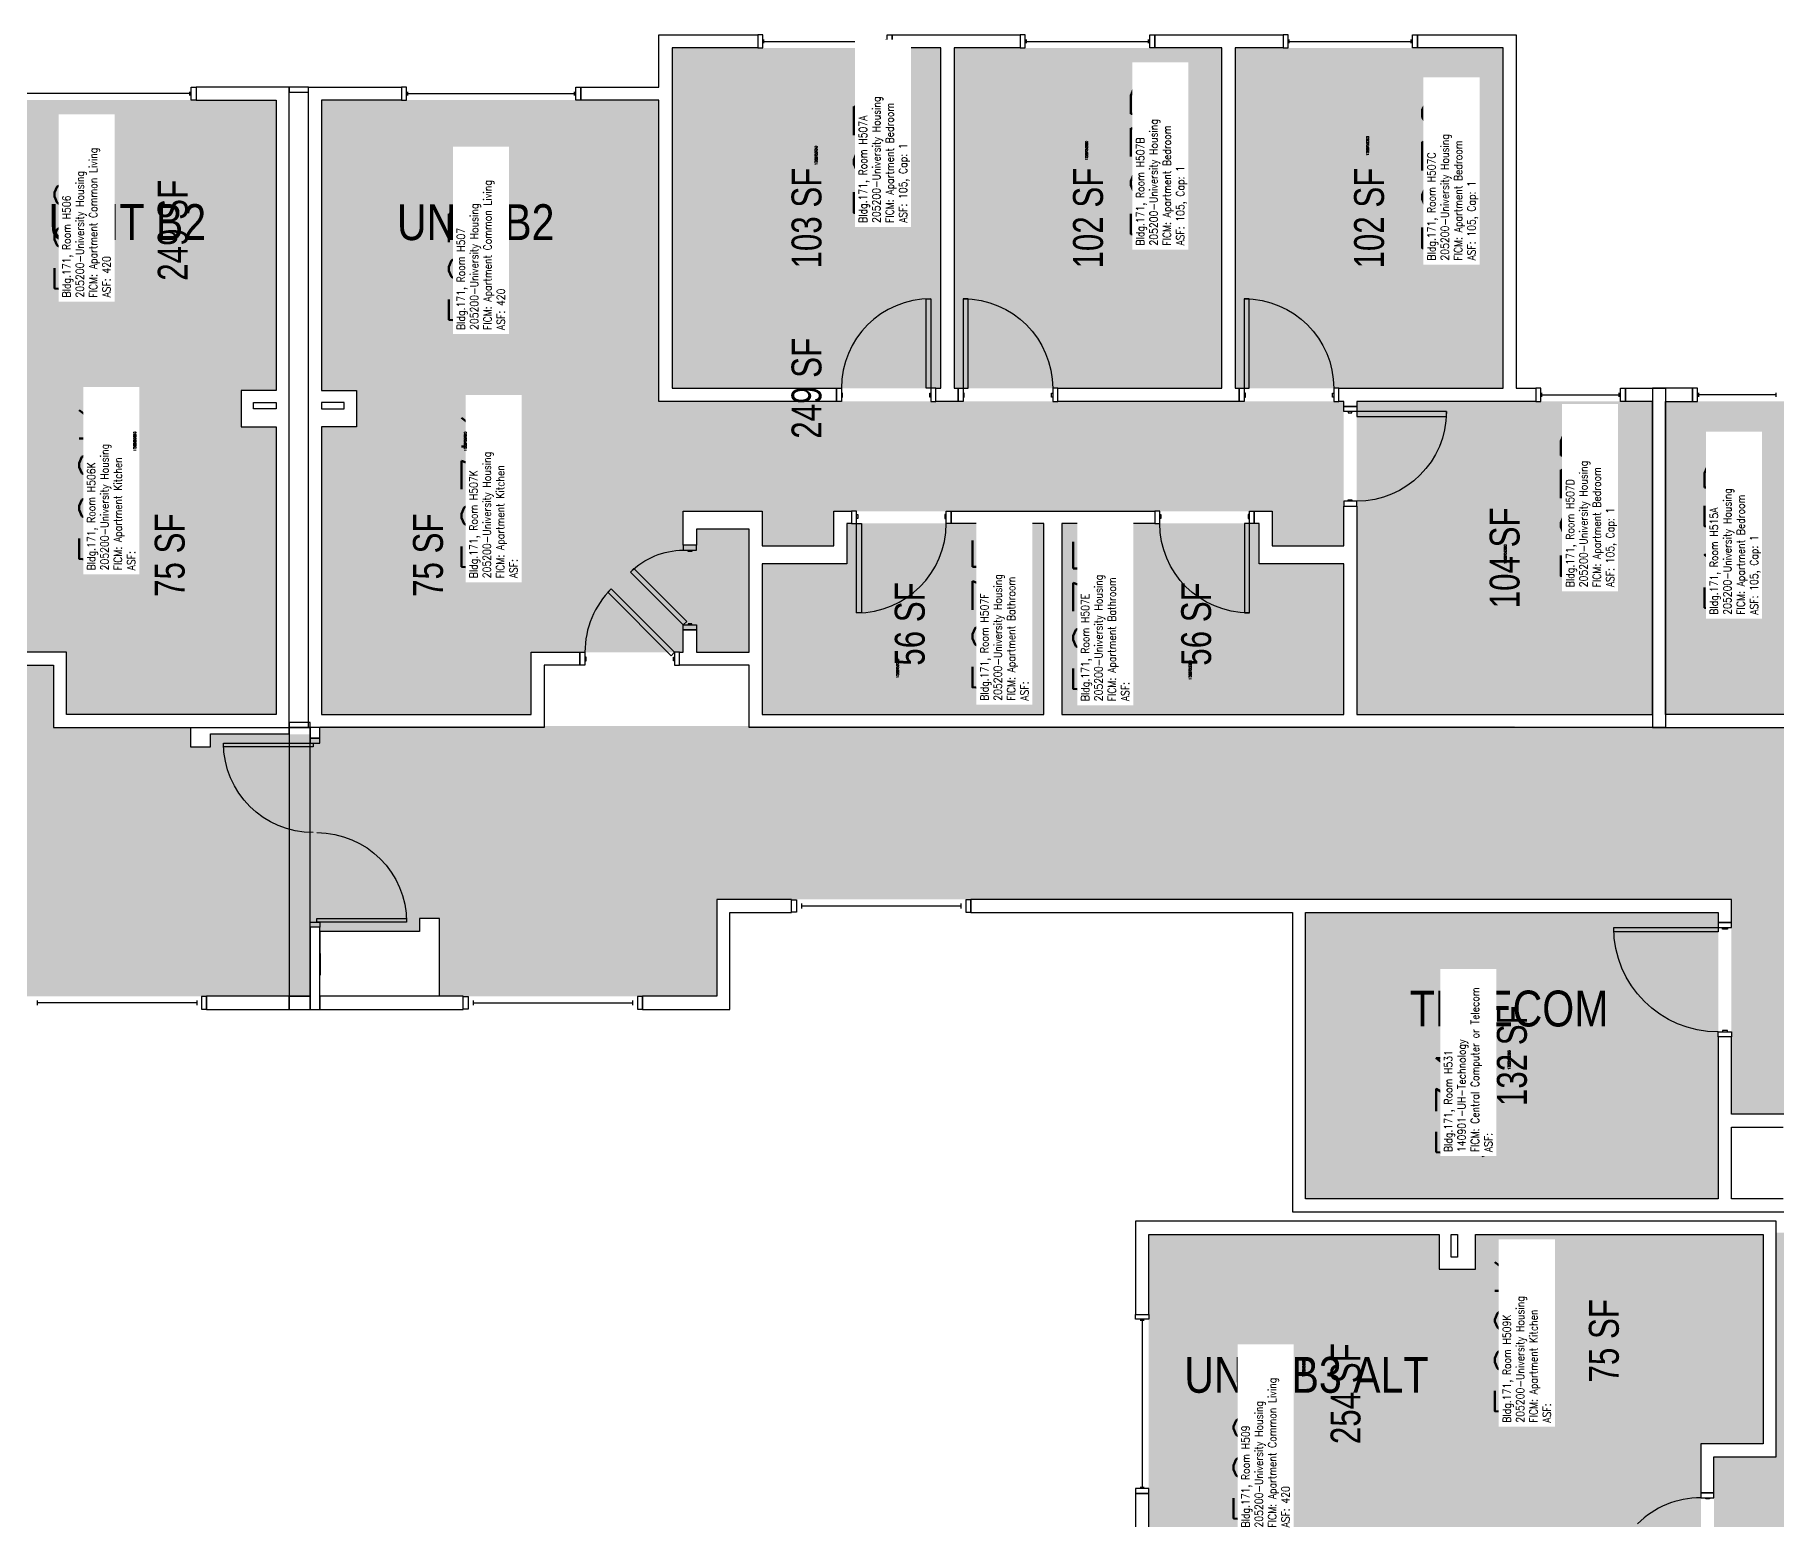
# Model space of a CAD drawing. Header units: inches. Extents: x -105 to 3698, y -798 to 1624.
# Drawn here: x 666 to 1365, y 1028 to 1624 of the extents above; entities that cross this region are included whole.
import ezdxf
from ezdxf.enums import TextEntityAlignment as Align

# ---------------------------------------------------------------- set-up
doc = ezdxf.new("R2010")
doc.units = ezdxf.units.IN
doc.header["$LTSCALE"] = 96
doc.header["$MEASUREMENT"] = 0
for name, color, linetype in [('A-AREA-IDEN', 1, 'Continuous'), ('A-DOOR', 2, 'Continuous'), ('A-GLAZ', 1, 'Continuous'), ('A-IDEN-RNUM', 7, 'Continuous'), ('A-IDEN-SNUM', 4, 'Continuous'), ('A-IDEN-VNUM', 4, 'Continuous'), ('A-WALL', 5, 'Continuous'), ('AREA-TEXT', 3, 'Continuous'), ('Rooms-Category-Color', 7, 'Continuous'), ('Rooms-College-Color', 7, 'Continuous'), ('Rooms-Department-Color', 7, 'Continuous'), ('Rooms-Division-Color', 7, 'Continuous'), ('Rooms-Information', 7, 'Continuous')]:
    doc.layers.add(name, color=color, linetype=linetype)
doc.styles.add('AREA', font='arial.ttf', dxfattribs={"width": 0.75, "height": 12})
doc.styles.add('ROOMSNUMBER', font='txt.shx', dxfattribs={"height": 0.03})
doc.styles.add('ROOMVNUMBER', font='simplex.shx', dxfattribs={"width": 0.85})
doc.styles.get("Standard").update_dxf_attribs({"font": 'ARIALN.TTF'})

msp = doc.modelspace()

# ---------------------------------------------------------------- hatches: boundary and pattern name
at = {"layer": 'Rooms-Category-Color', "true_color": 0x728ef3}
for points in [[(1029.75, 1618.76), (921.75, 1618.76), (921.75, 1482.01), (1029.75, 1482.01), (1029.74, 1618.32)], [(1142.62, 1618.76), (1035, 1618.76), (1034.99, 1482.02), (1142.62, 1482.01), (1142.61, 1618.32)], [(1147.87, 1618.76), (1255.5, 1618.76), (1255.5, 1482.01), (1147.86, 1482.02), (1147.86, 1618.32)], [(352.25, 1476.75), (627.25, 1476.75), (627.25, 1597.75), (762.75, 1597.75), (762.75, 1481.12), (678.61, 1481.12), (678.61, 1376), (617.48, 1376), (617.48, 1384.95), (612.23, 1384.95), (612.23, 1376), (591.03, 1376), (591.03, 1425.37), (612.23, 1425.37), (612.23, 1418.95), (617.48, 1418.95), (617.48, 1432.62), (585.78, 1432.62), (585.78, 1418.75), (557.03, 1418.75), (557.03, 1432.62), (381, 1432.62), (381, 1418.75), (352.25, 1418.75)], [(1191.5, 1476.75), (916.5, 1476.75), (916.5, 1597.75), (781, 1597.75), (781, 1481.12), (865.14, 1481.12), (865.14, 1376), (926.27, 1376), (926.27, 1384.95), (931.52, 1384.95), (931.52, 1376), (952.72, 1376), (952.72, 1425.37), (931.52, 1425.37), (931.52, 1418.95), (926.27, 1418.95), (926.27, 1432.62), (957.97, 1432.62), (957.97, 1418.75), (986.72, 1418.75), (986.72, 1432.62), (1162.75, 1432.62), (1162.75, 1418.75), (1191.5, 1418.75)], [(762.75, 1466.5), (762.75, 1351), (678.61, 1351), (678.61, 1481.12), (748.75, 1481.12), (748.75, 1466.5)], [(781, 1466.5), (781, 1351), (865.14, 1351), (865.14, 1481.12), (795, 1481.12), (795, 1466.5)], [(1315.49, 1351.01), (1315.5, 1476.76), (1196.75, 1476.76), (1196.75, 1351.01)], [(1320.76, 1351.01), (1320.75, 1476.76), (1439.5, 1476.76), (1439.5, 1351.01)], [(1071.1, 1351.01), (957.97, 1351.01), (957.97, 1411.51), (991.97, 1411.51), (991.97, 1427.76), (1071.11, 1427.76)], [(1157.49, 1427.76), (1078.36, 1427.76), (1078.36, 1351.01), (1191.49, 1351.01), (1191.5, 1411.51), (1157.5, 1411.51)], [(1234.19, 731.63), (1234.19, 1006.63), (1113.19, 1006.63), (1113.19, 1142.13), (1229.81, 1142.13), (1229.81, 1057.98), (1334.94, 1057.98), (1334.94, 996.86), (1325.99, 996.86), (1325.99, 991.61), (1334.94, 991.61), (1334.94, 970.41), (1285.56, 970.41), (1285.56, 991.61), (1291.99, 991.61), (1291.99, 996.86), (1278.31, 996.86), (1278.31, 965.16), (1292.19, 965.16), (1292.19, 936.41), (1282.31, 936.41), (1282.31, 760.38), (1292.19, 760.38), (1292.19, 731.63)], [(1244.44, 1142.13), (1359.94, 1142.13), (1359.94, 1057.98), (1229.81, 1057.98), (1229.81, 1128.13), (1244.44, 1128.13)]]:
    msp.add_hatch(color=171, dxfattribs=at).paths.add_polyline_path(points)
at = {"layer": 'Rooms-Category-Color', "true_color": 0xadadad}
for points in [[(2434.81, 1302.06), (2431.28, 1305.6), (2404.37, 1332.5), (2404.37, 1345.75), (2041.22, 1345.75), (2041.22, 1370.75), (1958.89, 1370.75), (1958.89, 1345.75), (1868.87, 1345.75), (1868.87, 1341.5), (1864.87, 1341.5), (1864.87, 1343.19), (1824.87, 1343.19), (1824.87, 1338), (1816.87, 1338), (1816.87, 1346.37), (1766, 1346.37), (1765.86, 1370.75), (1683.53, 1370.75), (1683.53, 1346.37), (1376.12, 1346.37), (1376.12, 1345.76), (1260.12, 1345.76), (1260.12, 1346.37), (780.37, 1346.37), (780.37, 1341.5), (776.37, 1341.5), (776.37, 1342.96), (736.38, 1342.96), (736.38, 1338), (728.38, 1338), (728.38, 1345.75), (673.36, 1345.75), (673.36, 1370.75), (591.03, 1370.75), (591.03, 1345.75), (233.3, 1345.75), (233.5, 1285.75), (632.97, 1285.75), (632.97, 1237.75), (768, 1237.75), (776.37, 1237.75), (776.37, 1265.5), (780.37, 1265.5), (780.37, 1263.75), (820.37, 1263.75), (820.37, 1269), (828.37, 1269), (828.37, 1237.75), (939.72, 1237.75), (939.72, 1276.67), (1347.19, 1276.67), (1347.19, 1190.38), (1378.69, 1190.38), (1378.69, 1188), (1373.19, 1188), (1373.19, 1151.12), (1373.19, 1146.75), (1375.19, 1146.75), (1375.19, 1142.75), (1451.19, 1142.75), (1451.19, 1146.75), (1453.11, 1146.75), (1453.19, 1151.12), (1453.19, 1188), (1447.69, 1188), (1447.69, 1190.38), (1479.65, 1190.38), (1479.65, 1209.17), (1484.9, 1209.17), (1484.9, 1255.17), (1479.65, 1255.17), (1479.65, 1276.67), (1571.65, 1276.67), (1571.65, 1261.25), (1860.5, 1261.25), (1864.87, 1261.25), (1864.87, 1265.5), (1868.87, 1265.5), (1868.87, 1263.75), (1908.87, 1263.75), (1908.87, 1269), (1916.87, 1269), (1916.87, 1260.62), (2047.49, 1260.62), (2133.48, 1260.64), (2169.48, 1260.64), (2348.97, 1260.62), (2386.31, 1260.62), (2392.39, 1259.63)], [(1461.19, 1142.75), (1365.19, 1142.75), (1365.19, 1052.73), (1340.19, 1052.73), (1340.19, 970.41), (1365.19, 970.41), (1365.19, 603), (1461.19, 603), (1461.19, 970.41), (1486.19, 970.41), (1486.19, 1052.73), (1461.19, 1052.73)]]:
    msp.add_hatch(color=253, dxfattribs=at).paths.add_polyline_path(points)
at = {"layer": 'Rooms-Category-Color', "true_color": 0xe3c5e1}
msp.add_hatch(color=254, dxfattribs=at).paths.add_polyline_path([(1176.19, 1271.42), (1341.94, 1271.42), (1341.94, 1156.38), (1176.19, 1156.38)])
at = {"layer": 'Rooms-College-Color', "true_color": 0xadadad}
for points in [[(1029.75, 1618.76), (921.75, 1618.76), (921.75, 1482.01), (1029.75, 1482.01), (1029.74, 1618.32)], [(1142.62, 1618.76), (1035, 1618.76), (1034.99, 1482.02), (1142.62, 1482.01), (1142.61, 1618.32)], [(1147.87, 1618.76), (1255.5, 1618.76), (1255.5, 1482.01), (1147.86, 1482.02), (1147.86, 1618.32)], [(352.25, 1476.75), (627.25, 1476.75), (627.25, 1597.75), (762.75, 1597.75), (762.75, 1481.12), (678.61, 1481.12), (678.61, 1376), (617.48, 1376), (617.48, 1384.95), (612.23, 1384.95), (612.23, 1376), (591.03, 1376), (591.03, 1425.37), (612.23, 1425.37), (612.23, 1418.95), (617.48, 1418.95), (617.48, 1432.62), (585.78, 1432.62), (585.78, 1418.75), (557.03, 1418.75), (557.03, 1432.62), (381, 1432.62), (381, 1418.75), (352.25, 1418.75)], [(1191.5, 1476.75), (916.5, 1476.75), (916.5, 1597.75), (781, 1597.75), (781, 1481.12), (865.14, 1481.12), (865.14, 1376), (926.27, 1376), (926.27, 1384.95), (931.52, 1384.95), (931.52, 1376), (952.72, 1376), (952.72, 1425.37), (931.52, 1425.37), (931.52, 1418.95), (926.27, 1418.95), (926.27, 1432.62), (957.97, 1432.62), (957.97, 1418.75), (986.72, 1418.75), (986.72, 1432.62), (1162.75, 1432.62), (1162.75, 1418.75), (1191.5, 1418.75)], [(762.75, 1466.5), (762.75, 1351), (678.61, 1351), (678.61, 1481.12), (748.75, 1481.12), (748.75, 1466.5)], [(781, 1466.5), (781, 1351), (865.14, 1351), (865.14, 1481.12), (795, 1481.12), (795, 1466.5)], [(1315.49, 1351.01), (1315.5, 1476.76), (1196.75, 1476.76), (1196.75, 1351.01)], [(1320.76, 1351.01), (1320.75, 1476.76), (1439.5, 1476.76), (1439.5, 1351.01)], [(1071.1, 1351.01), (957.97, 1351.01), (957.97, 1411.51), (991.97, 1411.51), (991.97, 1427.76), (1071.11, 1427.76)], [(1157.49, 1427.76), (1078.36, 1427.76), (1078.36, 1351.01), (1191.49, 1351.01), (1191.5, 1411.51), (1157.5, 1411.51)], [(2434.81, 1302.06), (2431.28, 1305.6), (2404.37, 1332.5), (2404.37, 1345.75), (2041.22, 1345.75), (2041.22, 1370.75), (1958.89, 1370.75), (1958.89, 1345.75), (1868.87, 1345.75), (1868.87, 1341.5), (1864.87, 1341.5), (1864.87, 1343.19), (1824.87, 1343.19), (1824.87, 1338), (1816.87, 1338), (1816.87, 1346.37), (1766, 1346.37), (1765.86, 1370.75), (1683.53, 1370.75), (1683.53, 1346.37), (1376.12, 1346.37), (1376.12, 1345.76), (1260.12, 1345.76), (1260.12, 1346.37), (780.37, 1346.37), (780.37, 1341.5), (776.37, 1341.5), (776.37, 1342.96), (736.38, 1342.96), (736.38, 1338), (728.38, 1338), (728.38, 1345.75), (673.36, 1345.75), (673.36, 1370.75), (591.03, 1370.75), (591.03, 1345.75), (233.3, 1345.75), (233.5, 1285.75), (632.97, 1285.75), (632.97, 1237.75), (768, 1237.75), (776.37, 1237.75), (776.37, 1265.5), (780.37, 1265.5), (780.37, 1263.75), (820.37, 1263.75), (820.37, 1269), (828.37, 1269), (828.37, 1237.75), (939.72, 1237.75), (939.72, 1276.67), (1347.19, 1276.67), (1347.19, 1190.38), (1378.69, 1190.38), (1378.69, 1188), (1373.19, 1188), (1373.19, 1151.12), (1373.19, 1146.75), (1375.19, 1146.75), (1375.19, 1142.75), (1451.19, 1142.75), (1451.19, 1146.75), (1453.11, 1146.75), (1453.19, 1151.12), (1453.19, 1188), (1447.69, 1188), (1447.69, 1190.38), (1479.65, 1190.38), (1479.65, 1209.17), (1484.9, 1209.17), (1484.9, 1255.17), (1479.65, 1255.17), (1479.65, 1276.67), (1571.65, 1276.67), (1571.65, 1261.25), (1860.5, 1261.25), (1864.87, 1261.25), (1864.87, 1265.5), (1868.87, 1265.5), (1868.87, 1263.75), (1908.87, 1263.75), (1908.87, 1269), (1916.87, 1269), (1916.87, 1260.62), (2047.49, 1260.62), (2133.48, 1260.64), (2169.48, 1260.64), (2348.97, 1260.62), (2386.31, 1260.62), (2392.39, 1259.63)], [(1176.19, 1271.42), (1341.94, 1271.42), (1341.94, 1156.38), (1176.19, 1156.38)], [(1234.19, 731.63), (1234.19, 1006.63), (1113.19, 1006.63), (1113.19, 1142.13), (1229.81, 1142.13), (1229.81, 1057.98), (1334.94, 1057.98), (1334.94, 996.86), (1325.99, 996.86), (1325.99, 991.61), (1334.94, 991.61), (1334.94, 970.41), (1285.56, 970.41), (1285.56, 991.61), (1291.99, 991.61), (1291.99, 996.86), (1278.31, 996.86), (1278.31, 965.16), (1292.19, 965.16), (1292.19, 936.41), (1282.31, 936.41), (1282.31, 760.38), (1292.19, 760.38), (1292.19, 731.63)], [(1244.44, 1142.13), (1359.94, 1142.13), (1359.94, 1057.98), (1229.81, 1057.98), (1229.81, 1128.13), (1244.44, 1128.13)], [(1461.19, 1142.75), (1365.19, 1142.75), (1365.19, 1052.73), (1340.19, 1052.73), (1340.19, 970.41), (1365.19, 970.41), (1365.19, 603), (1461.19, 603), (1461.19, 970.41), (1486.19, 970.41), (1486.19, 1052.73), (1461.19, 1052.73)]]:
    msp.add_hatch(color=253, dxfattribs=at).paths.add_polyline_path(points)
at = {"layer": 'Rooms-Department-Color', "true_color": 0x604aed}
for points in [[(1029.75, 1618.76), (921.75, 1618.76), (921.75, 1482.01), (1029.75, 1482.01), (1029.74, 1618.32)], [(1142.62, 1618.76), (1035, 1618.76), (1034.99, 1482.02), (1142.62, 1482.01), (1142.61, 1618.32)], [(1147.87, 1618.76), (1255.5, 1618.76), (1255.5, 1482.01), (1147.86, 1482.02), (1147.86, 1618.32)], [(352.25, 1476.75), (627.25, 1476.75), (627.25, 1597.75), (762.75, 1597.75), (762.75, 1481.12), (678.61, 1481.12), (678.61, 1376), (617.48, 1376), (617.48, 1384.95), (612.23, 1384.95), (612.23, 1376), (591.03, 1376), (591.03, 1425.37), (612.23, 1425.37), (612.23, 1418.95), (617.48, 1418.95), (617.48, 1432.62), (585.78, 1432.62), (585.78, 1418.75), (557.03, 1418.75), (557.03, 1432.62), (381, 1432.62), (381, 1418.75), (352.25, 1418.75)], [(1191.5, 1476.75), (916.5, 1476.75), (916.5, 1597.75), (781, 1597.75), (781, 1481.12), (865.14, 1481.12), (865.14, 1376), (926.27, 1376), (926.27, 1384.95), (931.52, 1384.95), (931.52, 1376), (952.72, 1376), (952.72, 1425.37), (931.52, 1425.37), (931.52, 1418.95), (926.27, 1418.95), (926.27, 1432.62), (957.97, 1432.62), (957.97, 1418.75), (986.72, 1418.75), (986.72, 1432.62), (1162.75, 1432.62), (1162.75, 1418.75), (1191.5, 1418.75)], [(762.75, 1466.5), (762.75, 1351), (678.61, 1351), (678.61, 1481.12), (748.75, 1481.12), (748.75, 1466.5)], [(781, 1466.5), (781, 1351), (865.14, 1351), (865.14, 1481.12), (795, 1481.12), (795, 1466.5)], [(1315.49, 1351.01), (1315.5, 1476.76), (1196.75, 1476.76), (1196.75, 1351.01)], [(1320.76, 1351.01), (1320.75, 1476.76), (1439.5, 1476.76), (1439.5, 1351.01)], [(1071.1, 1351.01), (957.97, 1351.01), (957.97, 1411.51), (991.97, 1411.51), (991.97, 1427.76), (1071.11, 1427.76)], [(1157.49, 1427.76), (1078.36, 1427.76), (1078.36, 1351.01), (1191.49, 1351.01), (1191.5, 1411.51), (1157.5, 1411.51)], [(1176.19, 1271.42), (1341.94, 1271.42), (1341.94, 1156.38), (1176.19, 1156.38)], [(1234.19, 731.63), (1234.19, 1006.63), (1113.19, 1006.63), (1113.19, 1142.13), (1229.81, 1142.13), (1229.81, 1057.98), (1334.94, 1057.98), (1334.94, 996.86), (1325.99, 996.86), (1325.99, 991.61), (1334.94, 991.61), (1334.94, 970.41), (1285.56, 970.41), (1285.56, 991.61), (1291.99, 991.61), (1291.99, 996.86), (1278.31, 996.86), (1278.31, 965.16), (1292.19, 965.16), (1292.19, 936.41), (1282.31, 936.41), (1282.31, 760.38), (1292.19, 760.38), (1292.19, 731.63)], [(1244.44, 1142.13), (1359.94, 1142.13), (1359.94, 1057.98), (1229.81, 1057.98), (1229.81, 1128.13), (1244.44, 1128.13)]]:
    msp.add_hatch(color=173, dxfattribs=at).paths.add_polyline_path(points)
at = {"layer": 'Rooms-Department-Color', "true_color": 0xacacac}
for points in [[(2434.81, 1302.06), (2431.28, 1305.6), (2404.37, 1332.5), (2404.37, 1345.75), (2041.22, 1345.75), (2041.22, 1370.75), (1958.89, 1370.75), (1958.89, 1345.75), (1868.87, 1345.75), (1868.87, 1341.5), (1864.87, 1341.5), (1864.87, 1343.19), (1824.87, 1343.19), (1824.87, 1338), (1816.87, 1338), (1816.87, 1346.37), (1766, 1346.37), (1765.86, 1370.75), (1683.53, 1370.75), (1683.53, 1346.37), (1376.12, 1346.37), (1376.12, 1345.76), (1260.12, 1345.76), (1260.12, 1346.37), (780.37, 1346.37), (780.37, 1341.5), (776.37, 1341.5), (776.37, 1342.96), (736.38, 1342.96), (736.38, 1338), (728.38, 1338), (728.38, 1345.75), (673.36, 1345.75), (673.36, 1370.75), (591.03, 1370.75), (591.03, 1345.75), (233.3, 1345.75), (233.5, 1285.75), (632.97, 1285.75), (632.97, 1237.75), (768, 1237.75), (776.37, 1237.75), (776.37, 1265.5), (780.37, 1265.5), (780.37, 1263.75), (820.37, 1263.75), (820.37, 1269), (828.37, 1269), (828.37, 1237.75), (939.72, 1237.75), (939.72, 1276.67), (1347.19, 1276.67), (1347.19, 1190.38), (1378.69, 1190.38), (1378.69, 1188), (1373.19, 1188), (1373.19, 1151.12), (1373.19, 1146.75), (1375.19, 1146.75), (1375.19, 1142.75), (1451.19, 1142.75), (1451.19, 1146.75), (1453.11, 1146.75), (1453.19, 1151.12), (1453.19, 1188), (1447.69, 1188), (1447.69, 1190.38), (1479.65, 1190.38), (1479.65, 1209.17), (1484.9, 1209.17), (1484.9, 1255.17), (1479.65, 1255.17), (1479.65, 1276.67), (1571.65, 1276.67), (1571.65, 1261.25), (1860.5, 1261.25), (1864.87, 1261.25), (1864.87, 1265.5), (1868.87, 1265.5), (1868.87, 1263.75), (1908.87, 1263.75), (1908.87, 1269), (1916.87, 1269), (1916.87, 1260.62), (2047.49, 1260.62), (2133.48, 1260.64), (2169.48, 1260.64), (2348.97, 1260.62), (2386.31, 1260.62), (2392.39, 1259.63)], [(1461.19, 1142.75), (1365.19, 1142.75), (1365.19, 1052.73), (1340.19, 1052.73), (1340.19, 970.41), (1365.19, 970.41), (1365.19, 603), (1461.19, 603), (1461.19, 970.41), (1486.19, 970.41), (1486.19, 1052.73), (1461.19, 1052.73)]]:
    msp.add_hatch(color=253, dxfattribs=at).paths.add_polyline_path(points)
at = {"layer": 'Rooms-Division-Color', "true_color": 0x604aed}
for points in [[(1029.75, 1618.76), (921.75, 1618.76), (921.75, 1482.01), (1029.75, 1482.01), (1029.74, 1618.32)], [(1142.62, 1618.76), (1035, 1618.76), (1034.99, 1482.02), (1142.62, 1482.01), (1142.61, 1618.32)], [(1147.87, 1618.76), (1255.5, 1618.76), (1255.5, 1482.01), (1147.86, 1482.02), (1147.86, 1618.32)], [(352.25, 1476.75), (627.25, 1476.75), (627.25, 1597.75), (762.75, 1597.75), (762.75, 1481.12), (678.61, 1481.12), (678.61, 1376), (617.48, 1376), (617.48, 1384.95), (612.23, 1384.95), (612.23, 1376), (591.03, 1376), (591.03, 1425.37), (612.23, 1425.37), (612.23, 1418.95), (617.48, 1418.95), (617.48, 1432.62), (585.78, 1432.62), (585.78, 1418.75), (557.03, 1418.75), (557.03, 1432.62), (381, 1432.62), (381, 1418.75), (352.25, 1418.75)], [(1191.5, 1476.75), (916.5, 1476.75), (916.5, 1597.75), (781, 1597.75), (781, 1481.12), (865.14, 1481.12), (865.14, 1376), (926.27, 1376), (926.27, 1384.95), (931.52, 1384.95), (931.52, 1376), (952.72, 1376), (952.72, 1425.37), (931.52, 1425.37), (931.52, 1418.95), (926.27, 1418.95), (926.27, 1432.62), (957.97, 1432.62), (957.97, 1418.75), (986.72, 1418.75), (986.72, 1432.62), (1162.75, 1432.62), (1162.75, 1418.75), (1191.5, 1418.75)], [(762.75, 1466.5), (762.75, 1351), (678.61, 1351), (678.61, 1481.12), (748.75, 1481.12), (748.75, 1466.5)], [(781, 1466.5), (781, 1351), (865.14, 1351), (865.14, 1481.12), (795, 1481.12), (795, 1466.5)], [(1315.49, 1351.01), (1315.5, 1476.76), (1196.75, 1476.76), (1196.75, 1351.01)], [(1320.76, 1351.01), (1320.75, 1476.76), (1439.5, 1476.76), (1439.5, 1351.01)], [(1071.1, 1351.01), (957.97, 1351.01), (957.97, 1411.51), (991.97, 1411.51), (991.97, 1427.76), (1071.11, 1427.76)], [(1157.49, 1427.76), (1078.36, 1427.76), (1078.36, 1351.01), (1191.49, 1351.01), (1191.5, 1411.51), (1157.5, 1411.51)], [(1176.19, 1271.42), (1341.94, 1271.42), (1341.94, 1156.38), (1176.19, 1156.38)], [(1234.19, 731.63), (1234.19, 1006.63), (1113.19, 1006.63), (1113.19, 1142.13), (1229.81, 1142.13), (1229.81, 1057.98), (1334.94, 1057.98), (1334.94, 996.86), (1325.99, 996.86), (1325.99, 991.61), (1334.94, 991.61), (1334.94, 970.41), (1285.56, 970.41), (1285.56, 991.61), (1291.99, 991.61), (1291.99, 996.86), (1278.31, 996.86), (1278.31, 965.16), (1292.19, 965.16), (1292.19, 936.41), (1282.31, 936.41), (1282.31, 760.38), (1292.19, 760.38), (1292.19, 731.63)], [(1244.44, 1142.13), (1359.94, 1142.13), (1359.94, 1057.98), (1229.81, 1057.98), (1229.81, 1128.13), (1244.44, 1128.13)]]:
    msp.add_hatch(color=173, dxfattribs=at).paths.add_polyline_path(points)
at = {"layer": 'Rooms-Division-Color', "true_color": 0xadadad}
for points in [[(2434.81, 1302.06), (2431.28, 1305.6), (2404.37, 1332.5), (2404.37, 1345.75), (2041.22, 1345.75), (2041.22, 1370.75), (1958.89, 1370.75), (1958.89, 1345.75), (1868.87, 1345.75), (1868.87, 1341.5), (1864.87, 1341.5), (1864.87, 1343.19), (1824.87, 1343.19), (1824.87, 1338), (1816.87, 1338), (1816.87, 1346.37), (1766, 1346.37), (1765.86, 1370.75), (1683.53, 1370.75), (1683.53, 1346.37), (1376.12, 1346.37), (1376.12, 1345.76), (1260.12, 1345.76), (1260.12, 1346.37), (780.37, 1346.37), (780.37, 1341.5), (776.37, 1341.5), (776.37, 1342.96), (736.38, 1342.96), (736.38, 1338), (728.38, 1338), (728.38, 1345.75), (673.36, 1345.75), (673.36, 1370.75), (591.03, 1370.75), (591.03, 1345.75), (233.3, 1345.75), (233.5, 1285.75), (632.97, 1285.75), (632.97, 1237.75), (768, 1237.75), (776.37, 1237.75), (776.37, 1265.5), (780.37, 1265.5), (780.37, 1263.75), (820.37, 1263.75), (820.37, 1269), (828.37, 1269), (828.37, 1237.75), (939.72, 1237.75), (939.72, 1276.67), (1347.19, 1276.67), (1347.19, 1190.38), (1378.69, 1190.38), (1378.69, 1188), (1373.19, 1188), (1373.19, 1151.12), (1373.19, 1146.75), (1375.19, 1146.75), (1375.19, 1142.75), (1451.19, 1142.75), (1451.19, 1146.75), (1453.11, 1146.75), (1453.19, 1151.12), (1453.19, 1188), (1447.69, 1188), (1447.69, 1190.38), (1479.65, 1190.38), (1479.65, 1209.17), (1484.9, 1209.17), (1484.9, 1255.17), (1479.65, 1255.17), (1479.65, 1276.67), (1571.65, 1276.67), (1571.65, 1261.25), (1860.5, 1261.25), (1864.87, 1261.25), (1864.87, 1265.5), (1868.87, 1265.5), (1868.87, 1263.75), (1908.87, 1263.75), (1908.87, 1269), (1916.87, 1269), (1916.87, 1260.62), (2047.49, 1260.62), (2133.48, 1260.64), (2169.48, 1260.64), (2348.97, 1260.62), (2386.31, 1260.62), (2392.39, 1259.63)], [(1461.19, 1142.75), (1365.19, 1142.75), (1365.19, 1052.73), (1340.19, 1052.73), (1340.19, 970.41), (1365.19, 970.41), (1365.19, 603), (1461.19, 603), (1461.19, 970.41), (1486.19, 970.41), (1486.19, 1052.73), (1461.19, 1052.73)]]:
    msp.add_hatch(color=253, dxfattribs=at).paths.add_polyline_path(points)

# ---------------------------------------------------------------- linework, layer by layer
at = {"layer": 'A-DOOR'}
for p, q in [((775.75, 1603), (768, 1603)), ((768, 1603), (768, 1603)), ((768, 1603), (768, 1601)), ((775.75, 1601), (775.75, 1603)), ((768, 1601), (775.75, 1601)), ((776.37, 1347.75), (768, 1347.75)), ((768, 1347.75), (768, 1347.75)), ((768, 1347.75), (768, 1345.75)), ((776.37, 1345.75), (768, 1345.75)), ((768, 1345.75), (768, 1237.75)), ((768, 1345.75), (776.37, 1345.75)), ((776.37, 1345.75), (776.37, 1347.75)), ((776.37, 1237.75), (776.37, 1345.75)), ((741.63, 1338), (741.63, 1339.5)), ((741.63, 1339.5), (777.63, 1339.5)), ((777.63, 1338), (741.63, 1338)), ((780.37, 1341.5), (776.37, 1341.5)), ((776.37, 1341.5), (776.37, 1339.5)), ((776.37, 1339.5), (780.37, 1339.5)), ((777.63, 1339.5), (777.63, 1338)), ((780.37, 1339.5), (780.37, 1341.5)), ((776.37, 1265.5), (776.37, 1267.5)), ((776.37, 1267.5), (780.37, 1267.5)), ((779.13, 1267.5), (779.13, 1269)), ((779.13, 1269), (815.13, 1269)), ((815.13, 1267.5), (779.13, 1267.5)), ((780.37, 1267.5), (780.37, 1265.5)), ((815.13, 1269), (815.13, 1267.5)), ((1347.19, 1267.42), (1341.94, 1267.42)), ((1341.94, 1267.42), (1341.94, 1265.42)), ((1347.19, 1265.42), (1347.19, 1267.42)), ((780.37, 1265.5), (776.37, 1265.5)), ((1299.94, 1263.67), (1299.94, 1265.42)), ((1299.94, 1265.42), (1341.94, 1265.42)), ((1341.94, 1263.67), (1299.94, 1263.67)), ((1341.94, 1265.42), (1341.94, 1263.67)), ((1341.94, 1265.42), (1347.19, 1265.42)), ((1343.69, 1264.79), (1343.69, 1265.42)), ((1343.69, 1265.42), (1345.69, 1265.42)), ((1345.69, 1264.79), (1343.69, 1264.79)), ((1345.69, 1265.42), (1345.69, 1264.79)), ((776.37, 1237.75), (768, 1237.75)), ((768, 1237.75), (768, 1237.75)), ((768, 1237.75), (768, 1232.5)), ((768, 1237.75), (776.37, 1237.75)), ((768, 1232.5), (776.37, 1232.5)), ((776.37, 1232.5), (776.37, 1237.75)), ((1345.69, 1224.04), (1343.69, 1224.04)), ((1343.69, 1224.04), (1343.69, 1223.42)), ((1345.69, 1223.42), (1345.69, 1224.04)), ((1341.94, 1221.42), (1341.94, 1223.42)), ((1341.94, 1223.42), (1347.19, 1223.42)), ((1347.19, 1221.42), (1341.94, 1221.42)), ((1343.69, 1223.42), (1345.69, 1223.42)), ((1347.19, 1223.42), (1347.19, 1221.42))]:
    msp.add_line(p, q, dxfattribs=at)
for points in [[(1025.75, 1482), (1023.75, 1482), (1023.75, 1518), (1025.75, 1518)], [(1038.63, 1482), (1040.63, 1482), (1040.63, 1518), (1038.63, 1518)], [(1151.5, 1482), (1153.5, 1482), (1153.5, 1518), (1151.5, 1518)], [(989.75, 1476.75), (987.75, 1476.75), (987.75, 1482), (989.75, 1482)], [(989.75, 1478.5), (990.25, 1478.5), (990.25, 1480), (989.75, 1480)], [(1025.75, 1478.5), (1025.25, 1478.5), (1025.25, 1480), (1025.75, 1480)], [(1025.75, 1476.75), (1027.75, 1476.75), (1027.75, 1482), (1025.75, 1482)], [(1038.63, 1476.75), (1036.63, 1476.75), (1036.63, 1482), (1038.63, 1482)], [(1038.63, 1478.5), (1039.13, 1478.5), (1039.13, 1480), (1038.63, 1480)], [(1074.63, 1478.5), (1074.13, 1478.5), (1074.13, 1480), (1074.63, 1480)], [(1074.63, 1476.75), (1076.63, 1476.75), (1076.63, 1482), (1074.63, 1482)], [(1151.5, 1476.75), (1149.5, 1476.75), (1149.5, 1482), (1151.5, 1482)], [(1151.5, 1478.5), (1152, 1478.5), (1152, 1480), (1151.5, 1480)], [(1187.5, 1478.5), (1187, 1478.5), (1187, 1480), (1187.5, 1480)], [(1187.5, 1476.75), (1189.5, 1476.75), (1189.5, 1482), (1187.5, 1482)], [(1191.5, 1472.63), (1191.5, 1474.63), (1196.75, 1474.63), (1196.75, 1472.63)], [(1193.25, 1472.63), (1193.25, 1472.13), (1194.75, 1472.13), (1194.75, 1472.63)], [(1196.75, 1472.63), (1196.75, 1470.63), (1232.75, 1470.63), (1232.75, 1472.63)], [(1191.5, 1436.63), (1191.5, 1434.63), (1196.75, 1434.63), (1196.75, 1436.63)], [(1193.25, 1436.63), (1193.25, 1437.13), (1194.75, 1437.13), (1194.75, 1436.63)], [(995.86, 1432.62), (993.86, 1432.62), (993.86, 1427.75), (995.86, 1427.75)], [(995.86, 1431.25), (996.36, 1431.25), (996.36, 1429.75), (995.86, 1429.75)], [(995.86, 1427.75), (997.86, 1427.75), (997.86, 1391.75), (995.86, 1391.75)], [(1031.86, 1431.25), (1031.36, 1431.25), (1031.36, 1429.75), (1031.86, 1429.75)], [(1031.86, 1432.62), (1033.86, 1432.62), (1033.86, 1427.75), (1031.86, 1427.75)], [(1117.61, 1432.62), (1115.61, 1432.62), (1115.61, 1427.75), (1117.61, 1427.75)], [(1117.61, 1431.25), (1118.11, 1431.25), (1118.11, 1429.75), (1117.61, 1429.75)], [(1153.61, 1427.75), (1151.61, 1427.75), (1151.61, 1391.75), (1153.61, 1391.75)], [(1153.61, 1431.25), (1153.11, 1431.25), (1153.11, 1429.75), (1153.61, 1429.75)], [(1153.61, 1432.62), (1155.61, 1432.62), (1155.61, 1427.75), (1153.61, 1427.75)], [(931.52, 1416.95), (931.52, 1418.95), (926.27, 1418.95), (926.27, 1416.95)], [(929.77, 1416.95), (929.77, 1416.45), (928.27, 1416.45), (928.27, 1416.95)], [(926.27, 1386.95), (927.68, 1388.36), (906.47, 1409.58), (905.06, 1408.16)], [(922.78, 1376), (921.37, 1374.58), (895.91, 1400.04), (897.33, 1401.45)], [(931.52, 1386.95), (931.52, 1384.95), (926.27, 1384.95), (926.27, 1386.95)], [(929.77, 1386.95), (929.77, 1387.45), (928.27, 1387.45), (928.27, 1386.95)], [(886.78, 1370.75), (884.78, 1370.75), (884.78, 1376), (886.78, 1376)], [(886.78, 1372.5), (887.28, 1372.5), (887.28, 1374), (886.78, 1374)], [(922.78, 1372.5), (922.28, 1372.5), (922.28, 1374), (922.78, 1374)], [(922.78, 1370.75), (924.78, 1370.75), (924.78, 1376), (922.78, 1376)], [(1340.19, 1036.34), (1340.19, 1038.34), (1334.94, 1038.34), (1334.94, 1036.34)], [(1338.44, 1036.34), (1338.44, 1035.84), (1336.94, 1035.84), (1336.94, 1036.34)]]:
    msp.add_lwpolyline(points, close=True, dxfattribs=at)
for centre, start, end in [((1025.75, 1482), 90, 180), ((995.86, 1427.75), 270, 0), ((922.78, 1376), 135, 180), ((1334.94, 1000.34), 90, 135)]:
    msp.add_arc(centre, 36, start, end, dxfattribs=at)
at = {"layer": 'A-DOOR', "extrusion": (0, 0, -1)}
for centre, radius, start, end in [((-1038.63, 1482), 36, 90, 180), ((-1151.5, 1482), 36, 90, 180), ((-1196.75, 1472.63), 36, 180, 270), ((-1153.61, 1427.75), 36, 270, 0), ((-926.27, 1386.95), 30, 45, 90), ((-777.63, 1339.5), 36, 270, 0), ((-779.13, 1267.5), 36, 90, 180), ((-1341.94, 1265.42), 42, 270, 360)]:
    msp.add_arc(centre, radius, start, end, dxfattribs=at)
at = {"layer": 'A-GLAZ'}
for p, q in [((958.66, 1620.62), (958.66, 1622.12)), ((958.66, 1621.37), (1007.66, 1621.37)), ((1007.66, 1620.62), (1007.66, 1622.12)), ((1064.13, 1620.62), (1064.13, 1622.12)), ((1064.13, 1621.37), (1113.13, 1621.37)), ((1113.13, 1620.62), (1113.13, 1622.12)), ((1169.65, 1620.62), (1169.65, 1622.12)), ((1169.65, 1621.37), (1218.65, 1621.37)), ((1218.65, 1620.62), (1218.65, 1622.12)), ((728.13, 1600.37), (661.13, 1600.37)), ((728.13, 1599.62), (728.13, 1601.12)), ((815.62, 1599.62), (815.62, 1601.12)), ((815.62, 1600.37), (882.62, 1600.37)), ((882.62, 1599.62), (882.62, 1601.12)), ((1271.12, 1478.62), (1271.12, 1480.12)), ((1271.12, 1479.37), (1302.12, 1479.37)), ((1302.12, 1478.62), (1302.12, 1480.12)), ((1334.13, 1478.62), (1334.13, 1480.12)), ((1365.13, 1479.37), (1334.13, 1479.37)), ((1365.13, 1478.62), (1365.13, 1480.12)), ((969.74, 1271.54), (969.74, 1276.54)), ((969.74, 1276.54), (971.74, 1276.54)), ((971.74, 1276.54), (971.74, 1271.54)), ((973.74, 1275.04), (973.74, 1273.04)), ((973.74, 1274.04), (1037.74, 1274.04)), ((1037.74, 1275.04), (1037.74, 1273.04)), ((1041.74, 1276.54), (1039.74, 1276.54)), ((1039.74, 1276.54), (1039.74, 1271.54)), ((1041.74, 1271.54), (1041.74, 1276.54)), ((971.74, 1271.54), (969.74, 1271.54)), ((1039.74, 1271.54), (1041.74, 1271.54)), ((666.84, 1236.13), (666.84, 1234.13)), ((730.84, 1235.13), (666.84, 1235.13)), ((730.84, 1236.13), (730.84, 1234.13)), ((734.84, 1237.63), (732.84, 1237.63)), ((732.84, 1237.63), (732.84, 1232.63)), ((732.84, 1232.63), (734.84, 1232.63)), ((734.84, 1232.63), (734.84, 1237.63)), ((837.84, 1232.63), (837.84, 1237.63)), ((837.84, 1237.63), (839.84, 1237.63)), ((839.84, 1232.63), (837.84, 1232.63)), ((839.84, 1237.63), (839.84, 1232.63)), ((841.84, 1236.13), (841.84, 1234.13)), ((841.84, 1235.13), (905.84, 1235.13)), ((905.84, 1236.13), (905.84, 1234.13)), ((909.84, 1237.63), (907.84, 1237.63)), ((907.84, 1237.63), (907.84, 1232.63)), ((907.84, 1232.63), (909.84, 1232.63)), ((909.84, 1232.63), (909.84, 1237.63)), ((1111.31, 1107.5), (1109.81, 1107.5)), ((1110.56, 1107.5), (1110.56, 1040.5)), ((1111.31, 1040.5), (1109.81, 1040.5))]:
    msp.add_line(p, q, dxfattribs=at)
for points in [[(958.16, 1624), (956.16, 1624), (956.16, 1618.75), (958.16, 1618.75)], [(1008.16, 1624), (1010.16, 1624), (1010.16, 1618.75), (1008.16, 1618.75)], [(1063.63, 1624), (1061.63, 1624), (1061.63, 1618.75), (1063.63, 1618.75)], [(1113.63, 1624), (1115.63, 1624), (1115.63, 1618.75), (1113.63, 1618.75)], [(1169.15, 1624), (1167.15, 1624), (1167.15, 1618.75), (1169.15, 1618.75)], [(1219.15, 1624), (1221.15, 1624), (1221.15, 1618.75), (1219.15, 1618.75)], [(728.63, 1603), (730.63, 1603), (730.63, 1597.75), (728.63, 1597.75)], [(815.12, 1603), (813.12, 1603), (813.12, 1597.75), (815.12, 1597.75)], [(883.12, 1603), (885.12, 1603), (885.12, 1597.75), (883.12, 1597.75)], [(1270.62, 1482), (1268.62, 1482), (1268.62, 1476.75), (1270.62, 1476.75)], [(1302.62, 1482), (1304.62, 1482), (1304.62, 1476.75), (1302.62, 1476.75)], [(1333.63, 1482), (1331.63, 1482), (1331.63, 1476.75), (1333.63, 1476.75)], [(1107.94, 1108), (1107.94, 1110), (1113.19, 1110), (1113.19, 1108)], [(1107.94, 1040), (1107.94, 1038), (1113.19, 1038), (1113.19, 1040)]]:
    msp.add_lwpolyline(points, close=True, dxfattribs=at)
at = {"layer": 'A-WALL'}
for p, q in [((916.5, 1624), (956.16, 1624)), ((916.5, 1603), (916.5, 1624)), ((956.16, 1624), (956.16, 1618.75)), ((1010.16, 1624), (1061.63, 1624)), ((1010.16, 1618.75), (1010.16, 1624)), ((1061.63, 1624), (1061.63, 1618.75)), ((1115.63, 1618.75), (1115.63, 1624)), ((1115.63, 1624), (1167.15, 1624)), ((1167.15, 1624), (1167.15, 1618.75)), ((1221.15, 1624), (1260.75, 1624)), ((1221.15, 1618.75), (1221.15, 1624)), ((1260.75, 1624), (1260.75, 1482)), ((956.16, 1618.75), (921.75, 1618.75)), ((921.75, 1618.75), (921.75, 1482)), ((1029.75, 1618.75), (1010.16, 1618.75)), ((1029.75, 1482), (1029.75, 1618.75)), ((1061.63, 1618.75), (1035, 1618.75)), ((1035, 1618.75), (1035, 1482)), ((1142.62, 1618.75), (1115.63, 1618.75)), ((1142.62, 1482), (1142.62, 1618.75)), ((1147.87, 1618.75), (1147.87, 1482)), ((1167.15, 1618.75), (1147.87, 1618.75)), ((1255.5, 1618.75), (1221.15, 1618.75)), ((1255.5, 1482), (1255.5, 1618.75)), ((768, 1603), (730.63, 1603)), ((730.63, 1603), (730.63, 1597.75)), ((768, 1345.75), (768, 1603)), ((775.75, 1603), (813.12, 1603)), ((775.75, 1345.75), (775.75, 1603)), ((813.12, 1603), (813.12, 1597.75)), ((885.12, 1603), (916.5, 1603)), ((885.12, 1597.75), (885.12, 1603)), ((730.63, 1597.75), (762.75, 1597.75)), ((762.75, 1597.75), (762.75, 1481.12)), ((813.12, 1597.75), (781, 1597.75)), ((781, 1597.75), (781, 1481.12)), ((916.5, 1597.75), (885.12, 1597.75)), ((916.5, 1476.75), (916.5, 1597.75)), ((748.75, 1481.12), (748.75, 1466.5)), ((762.75, 1481.12), (748.75, 1481.12)), ((753.63, 1473.75), (753.63, 1476.25)), ((753.63, 1476.25), (762.75, 1476.25)), ((762.75, 1476.25), (762.75, 1473.75)), ((781, 1481.12), (795, 1481.12)), ((781, 1476.25), (781, 1473.75)), ((790.13, 1476.25), (781, 1476.25)), ((790.13, 1473.75), (790.13, 1476.25)), ((795, 1481.12), (795, 1466.5)), ((987.75, 1476.75), (916.5, 1476.75)), ((921.75, 1482), (987.75, 1482)), ((987.75, 1482), (987.75, 1476.75)), ((1027.75, 1482), (1029.75, 1482)), ((1027.75, 1476.75), (1027.75, 1482)), ((1036.63, 1476.75), (1027.75, 1476.75)), ((1035, 1482), (1036.63, 1482)), ((1036.63, 1482), (1036.63, 1476.75)), ((1076.63, 1482), (1142.62, 1482)), ((1076.63, 1476.75), (1076.63, 1482)), ((1149.5, 1476.75), (1076.63, 1476.75)), ((1147.87, 1482), (1149.5, 1482)), ((1149.5, 1482), (1149.5, 1476.75)), ((1189.5, 1482), (1255.5, 1482)), ((1189.5, 1476.75), (1189.5, 1482)), ((1191.5, 1476.75), (1189.5, 1476.75)), ((1191.5, 1474.63), (1191.5, 1476.75)), ((1260.12, 1476.75), (1196.75, 1476.75)), ((1196.75, 1476.75), (1196.75, 1474.63)), ((1268.62, 1476.75), (1260.12, 1476.75)), ((1260.75, 1482), (1268.62, 1482)), ((1268.62, 1482), (1268.62, 1476.75)), ((1304.62, 1482), (1320.75, 1482)), ((1304.62, 1476.75), (1304.62, 1482)), ((1315.5, 1476.75), (1304.62, 1476.75)), ((1331.63, 1482), (1315.5, 1482)), ((1315.5, 1482), (1315.5, 1345.75)), ((1315.5, 1351), (1315.5, 1476.75)), ((1320.75, 1482), (1320.75, 1345.75)), ((1320.75, 1476.75), (1331.63, 1476.75)), ((1320.75, 1351), (1320.75, 1476.75)), ((1331.63, 1476.75), (1331.63, 1482)), ((762.75, 1473.75), (753.63, 1473.75)), ((781, 1473.75), (790.13, 1473.75)), ((1196.75, 1474.63), (1191.5, 1474.63)), ((748.75, 1466.5), (762.75, 1466.5)), ((762.75, 1466.5), (762.75, 1351)), ((781, 1466.5), (781, 1351)), ((795, 1466.5), (781, 1466.5)), ((1191.5, 1432), (1191.5, 1434.63)), ((1191.5, 1434.63), (1196.75, 1434.63)), ((1196.75, 1434.63), (1196.75, 1432)), ((926.27, 1432.62), (957.97, 1432.62)), ((926.27, 1418.95), (926.27, 1432.62)), ((957.97, 1432.62), (957.97, 1418.75)), ((986.72, 1432.62), (993.86, 1432.62)), ((986.72, 1418.75), (986.72, 1432.62)), ((993.86, 1427.75), (991.97, 1427.75)), ((991.97, 1427.75), (991.97, 1411.5)), ((993.86, 1432.62), (993.86, 1427.75)), ((1033.86, 1432.62), (1115.61, 1432.62)), ((1033.86, 1427.75), (1033.86, 1432.62)), ((1071.11, 1427.75), (1033.86, 1427.75)), ((1071.11, 1351), (1071.11, 1427.75)), ((1115.61, 1427.75), (1078.36, 1427.75)), ((1078.36, 1427.75), (1078.36, 1351)), ((1115.61, 1432.62), (1115.61, 1427.75)), ((1155.61, 1432.62), (1162.75, 1432.62)), ((1155.61, 1427.75), (1155.61, 1432.62)), ((1157.5, 1427.75), (1155.61, 1427.75)), ((1157.5, 1411.5), (1157.5, 1427.75)), ((1162.75, 1432.62), (1162.75, 1418.75)), ((1191.5, 1418.75), (1191.5, 1432)), ((1196.75, 1432), (1196.75, 1351)), ((952.72, 1425.37), (931.52, 1425.37)), ((931.52, 1425.37), (931.52, 1418.95)), ((952.72, 1376), (952.72, 1425.37)), ((931.52, 1418.95), (926.27, 1418.95)), ((957.97, 1418.75), (986.72, 1418.75)), ((1162.75, 1418.75), (1191.5, 1418.75)), ((991.97, 1411.5), (957.97, 1411.5)), ((957.97, 1411.5), (957.97, 1351)), ((1191.5, 1411.5), (1157.5, 1411.5)), ((1191.5, 1351), (1191.5, 1411.5)), ((926.27, 1376), (926.27, 1384.95)), ((926.27, 1384.95), (931.52, 1384.95)), ((931.52, 1384.95), (931.52, 1376)), ((678.61, 1376), (658.97, 1376)), ((658.97, 1370.75), (673.36, 1370.75)), ((673.36, 1370.75), (673.36, 1345.75)), ((678.61, 1351), (678.61, 1376)), ((865.14, 1376), (884.78, 1376)), ((865.14, 1351), (865.14, 1376)), ((884.78, 1370.75), (870.39, 1370.75)), ((870.39, 1370.75), (870.39, 1345.75)), ((884.78, 1376), (884.78, 1370.75)), ((924.78, 1376), (926.27, 1376)), ((924.78, 1370.75), (924.78, 1376)), ((952.72, 1370.75), (924.78, 1370.75)), ((931.52, 1376), (952.72, 1376)), ((952.72, 1345.75), (952.72, 1370.75)), ((762.75, 1351), (678.61, 1351)), ((781, 1351), (865.14, 1351)), ((957.97, 1351), (1071.11, 1351)), ((1078.36, 1351), (1191.5, 1351)), ((1196.75, 1351), (1315.5, 1351)), ((1439.5, 1351), (1320.75, 1351)), ((673.36, 1345.75), (768, 1345.75)), ((728.38, 1345.75), (728.38, 1338)), ((736.38, 1338), (736.38, 1343.25)), ((736.38, 1343.25), (768, 1343.25)), ((768, 1343.25), (768, 1345.75)), ((870.39, 1345.75), (775.75, 1345.75)), ((780.37, 1345.75), (776.37, 1345.75)), ((776.37, 1345.75), (776.37, 1341.5)), ((780.37, 1341.5), (780.37, 1345.75)), ((1192.13, 1345.75), (952.72, 1345.75)), ((1320.75, 1345.75), (1192.13, 1345.75)), ((1315.5, 1345.75), (1444.13, 1345.75)), ((728.38, 1338), (736.38, 1338)), ((776.37, 1341.5), (780.37, 1341.5)), ((939.72, 1276.67), (939.72, 1237.75)), ((969.74, 1276.67), (939.72, 1276.67)), ((969.74, 1271.42), (969.74, 1276.67)), ((1347.19, 1276.67), (1041.74, 1276.67)), ((1041.74, 1276.67), (1041.74, 1271.42)), ((1347.19, 1267.42), (1347.19, 1276.67)), ((828.37, 1269), (820.37, 1269)), ((820.37, 1269), (820.37, 1263.75)), ((828.37, 1237.75), (828.37, 1269)), ((944.97, 1232.5), (944.97, 1271.42)), ((944.97, 1271.42), (969.74, 1271.42)), ((1041.74, 1271.42), (1170.94, 1271.42)), ((1170.94, 1271.42), (1170.94, 1151.12)), ((1176.19, 1271.42), (1341.94, 1271.42)), ((1176.19, 1156.38), (1176.19, 1271.42)), ((1341.94, 1271.42), (1341.94, 1267.42)), ((1341.94, 1267.42), (1347.19, 1267.42)), ((780.37, 1265.5), (776.37, 1265.5)), ((776.37, 1265.5), (776.37, 1232.5)), ((780.37, 1232.5), (780.37, 1265.5)), ((820.37, 1263.75), (780.37, 1263.75)), ((780.37, 1263.75), (780.38, 1246.24)), ((768, 1237.75), (734.84, 1237.75)), ((734.84, 1237.75), (734.84, 1232.5)), ((734.84, 1232.5), (768, 1232.5)), ((768, 1232.5), (768, 1237.75)), ((776.37, 1232.5), (780.37, 1232.5)), ((837.84, 1237.75), (780.37, 1237.75)), ((780.37, 1237.75), (780.37, 1232.5)), ((780.37, 1232.5), (837.84, 1232.5)), ((837.84, 1232.5), (837.84, 1237.75)), ((939.72, 1237.75), (909.84, 1237.75)), ((909.84, 1237.75), (909.84, 1232.5)), ((909.84, 1232.5), (944.97, 1232.5)), ((1347.19, 1221.42), (1341.94, 1221.42)), ((1341.94, 1221.42), (1341.94, 1156.38)), ((1347.19, 1190.38), (1347.19, 1221.42)), ((1373.19, 1190.38), (1347.19, 1190.38)), ((1347.19, 1185.13), (1367.94, 1185.13)), ((1347.19, 1156.38), (1347.19, 1185.13)), ((1341.94, 1156.38), (1176.19, 1156.38)), ((1367.94, 1156.38), (1347.19, 1156.38)), ((1107.94, 1147.38), (1107.94, 1110)), ((1365.19, 1147.38), (1107.94, 1147.38)), ((1170.94, 1151.12), (1373.19, 1151.12)), ((1365.19, 1052.73), (1365.19, 1147.38)), ((1113.19, 1110), (1113.19, 1142.13)), ((1113.19, 1142.13), (1229.81, 1142.13)), ((1229.81, 1142.13), (1229.81, 1128.13)), ((1234.69, 1142.13), (1237.19, 1142.13)), ((1234.69, 1133), (1234.69, 1142.13)), ((1237.19, 1142.13), (1237.19, 1133)), ((1244.44, 1142.13), (1359.94, 1142.13)), ((1244.44, 1128.13), (1244.44, 1142.13)), ((1359.94, 1142.13), (1359.94, 1057.98)), ((1237.19, 1133), (1234.69, 1133)), ((1229.81, 1128.13), (1244.44, 1128.13)), ((1107.94, 1110), (1113.19, 1110)), ((1334.94, 1057.98), (1334.94, 1038.34)), ((1359.94, 1057.98), (1334.94, 1057.98)), ((1340.19, 1038.34), (1340.19, 1052.73)), ((1340.19, 1052.73), (1365.19, 1052.73)), ((1107.94, 1038), (1107.94, 1006.63)), ((1113.19, 1038), (1107.94, 1038)), ((1113.19, 1006.63), (1113.19, 1038)), ((1334.94, 1038.34), (1340.19, 1038.34))]:
    msp.add_line(p, q, dxfattribs=at)

# ---------------------------------------------------------------- texts
at = {"layer": 'A-AREA-IDEN'}
for s, p in [('UNIT B2', (703.02, 1541.58)), ('UNIT B2', (842.91, 1541.53)), ('TELECOM', (1257.95, 1225.65)), ('UNIT B3 ALT', (1176.53, 1078.5))]:
    msp.add_text(s, height=14.4, dxfattribs=at).set_placement(p, align=Align.CENTER)
at = {"layer": 'A-IDEN-RNUM', "style": 'ROOMSNUMBER', "width": 0.85}
for s, p in [('0507-C0', (1201.11, 1579.34)), ('0507-A0', (979.66, 1575.58)), ('0507-B0', (1088.27, 1577.46)), ('0506-00', (688.2, 1544.48)), ('0507-00', (845.23, 1510.95)), ('0506-K0', (706.03, 1460.69)), ('0507-K0', (838.72, 1460.69)), ('0507-D0', (1256.41, 1415.33)), ('0507-F0', (1012.36, 1369.46)), ('0507-E0', (1129.87, 1368.76)), ('0531-00', (1257.98, 1212.17)), ('0509-00', (1175.49, 1088.7)), ('0509-K0', (1255.73, 1074.6))]:
    msp.add_text(s, height=1, rotation=90, dxfattribs=at).set_placement(p, align=Align.MIDDLE_CENTER)
at = {"layer": 'A-IDEN-SNUM', "style": 'ROOMSNUMBER', "width": 0.85}
for s, p in [('1710H507B0', (1088.27, 1577.46)), ('1710H507C0', (1201.11, 1579.34)), ('1710H507A0', (979.66, 1575.58)), ('1710H50600', (688.2, 1544.48)), ('1710H50700', (845.23, 1510.95)), ('1710H506K0', (706.03, 1460.69)), ('1710H507K0', (838.72, 1460.69)), ('1710H507D0', (1256.41, 1415.33)), ('1710H507F0', (1012.36, 1369.46)), ('1710H507E0', (1129.87, 1368.76)), ('1710H53100', (1257.98, 1212.17)), ('1710H50900', (1175.49, 1088.7)), ('1710H509K0', (1255.73, 1074.6))]:
    msp.add_text(s, height=1, rotation=90, dxfattribs=at).set_placement(p, align=Align.MIDDLE_CENTER)
at = {"layer": 'A-IDEN-VNUM', "style": 'ROOMVNUMBER', "width": 0.85}
for s, p in [('507B', (1117.32, 1573.02)), ('507', (1005.95, 1573.02)), ('507C', (1234.26, 1567.45)), ('506', (685.02, 1542.59)), ('507', (843.4, 1530.02)), ('506K', (694.93, 1442.54)), ('507K', (848.48, 1439.38)), ('507D', (1289.94, 1435.76)), ('515D', (1347.72, 1422.91)), ('507F', (1053.66, 1389.75)), ('507E', (1094.12, 1389.54)), ('531', (1239.95, 1195.65)), ('509K', (1263.45, 1100.18)), ('509', (1158.53, 1048.5))]:
    msp.add_text(s, height=22.5, rotation=90, dxfattribs=at).set_placement(p, align=Align.MIDDLE_CENTER)
at = {"layer": 'AREA-TEXT', "style": 'AREA', "width": 0.75}
for s, p in [('103 SF', (975.75, 1550.39)), ('102 SF', (1088.81, 1550.39)), ('102 SF', (1201.68, 1550.39)), ('249 SF', (721.23, 1545.47)), ('249 SF', (975.75, 1482.01)), ('75 SF', (720.01, 1414.96)), ('75 SF', (823.74, 1414.96)), ('104 SF', (1256.12, 1413.89)), ('56 SF', (1017.22, 1387.33)), ('56 SF', (1132.24, 1387.33)), ('132 SF', (1259.06, 1213.9)), ('75 SF', (1295.98, 1099.39)), ('254 SF', (1192.23, 1078.13))]:
    msp.add_text(s, height=12, rotation=90, dxfattribs=at).set_placement(p, align=Align.MIDDLE_CENTER)

# ---------------------------------------------------------------- next in the draw order: texts
at = {"layer": 'Rooms-Information', "char_height": 3.2143, "width": 72, "attachment_point": 7, "rotation": 90, "style": 'ROOMVNUMBER', "bg_fill": 3, "box_fill_scale": 1.5, "bg_fill_color": 256, "bg_fill_true_color": 13158600, "bg_fill_transparency": 0}
for s, insert in [('Bldg.171, Room H507A^M^J205200-University Housing^M^JFICM: Apartment Bedroom^M^JASF: 105, Cap: 1', (1017.2, 1548.43)), ('Bldg.171, Room H507B^M^J205200-University Housing^M^JFICM: Apartment Bedroom^M^JASF: 105, Cap: 1', (1128.57, 1539.32)), ('Bldg.171, Room H507C^M^J205200-University Housing^M^JFICM: Apartment Bedroom^M^JASF: 105, Cap: 1', (1245.51, 1533.3)), ('Bldg.171, Room H506^M^J205200-University Housing^M^JFICM: Apartment Common Living^M^JASF: 420', (696.27, 1518.46)), ('Bldg.171, Room H507^M^J205200-University Housing^M^JFICM: Apartment Common Living^M^JASF: 420', (854.65, 1505.43)), ('Bldg.171, Room H506K^M^J205200-University Housing^M^JFICM: Apartment Kitchen^M^JASF: ', (706.18, 1408.85)), ('Bldg.171, Room H507K^M^J205200-University Housing^M^JFICM: Apartment Kitchen^M^JASF: ', (859.73, 1405.68)), ('Bldg.171, Room H507D^M^J205200-University Housing^M^JFICM: Apartment Bedroom^M^JASF: 105, Cap: 1', (1301.19, 1402.07)), ('Bldg.171, Room H515A^M^J205200-University Housing^M^JFICM: Apartment Bedroom^M^JASF: 105, Cap: 1', (1358.97, 1391.03)), ('Bldg.171, Room H507F^M^J205200-University Housing^M^JFICM: Apartment Bathroom^M^JASF: ', (1064.91, 1356.5)), ('Bldg.171, Room H507E^M^J205200-University Housing^M^JFICM: Apartment Bathroom^M^JASF: ', (1105.37, 1356.3)), ('Bldg.171, Room H531^M^J140901-UH-Technology^M^JFICM: Central Computer or Telecom^M^JASF: ', (1251.2, 1175.16)), ('Bldg.171, Room H509K^M^J205200-University Housing^M^JFICM: Apartment Kitchen^M^JASF: ', (1274.7, 1066.48)), ('Bldg.171, Room H509^M^J205200-University Housing^M^JFICM: Apartment Common Living^M^JASF: 420', (1169.78, 1024.36))]:
    msp.add_mtext(s, dxfattribs=dict(at, insert=insert))

doc.saveas('drawing.dxf')
